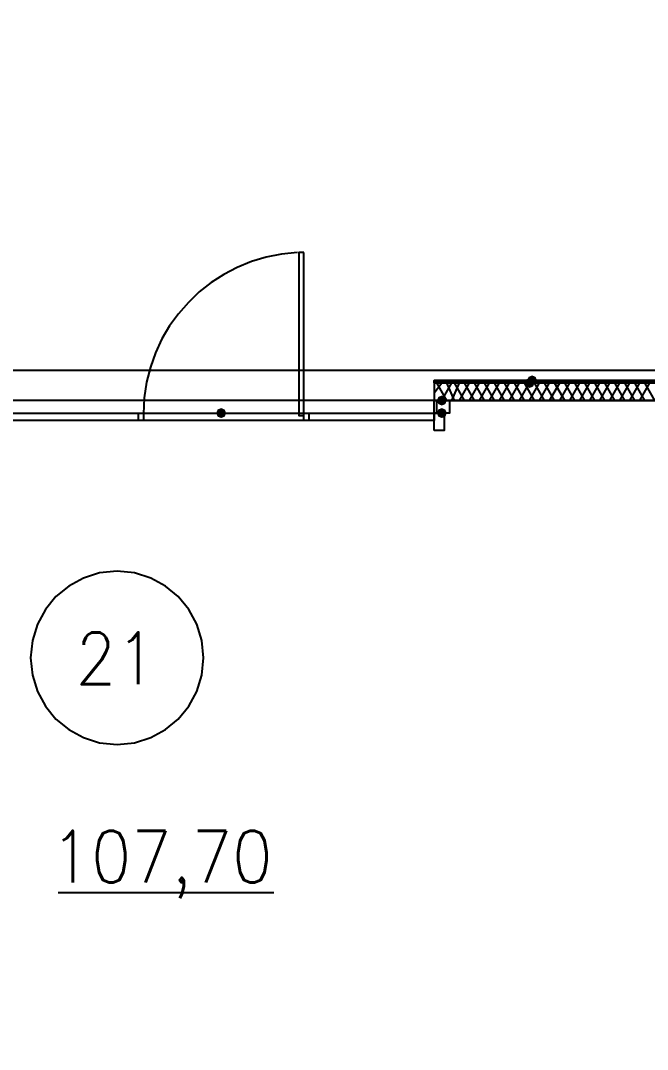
# Model space of a CAD drawing. Header units: millimetres. Extents: x 0 to 420, y 0 to 297.
# Drawn here: x 361.7 to 372.28, y 211.26 to 228.62 of the extents above; entities that cross this region are included whole.
import ezdxf

# ---------------------------------------------------------------- set-up
doc = ezdxf.new("R2010")
doc.units = ezdxf.units.MM
doc.layers.get('0').update_dxf_attribs({"linetype": 'CONTINUOUS'})
doc.styles.get("Standard").update_dxf_attribs({"font": 'STANDARD'})

msp = doc.modelspace()

# ---------------------------------------------------------------- hatches: boundary and pattern name
at = {"true_color": 0x0000fe}
for points in [[(370.416667, 222.546333), (370.391796, 222.486537), (370.332, 222.461667), (370.272204, 222.486537), (370.247333, 222.546333), (370.272204, 222.606129), (370.332, 222.631), (370.391796, 222.606129)], [(370.374333, 222.504), (370.349462, 222.444204), (370.289667, 222.419333), (370.229871, 222.444204), (370.205, 222.504), (370.229871, 222.563796), (370.289667, 222.588667), (370.349462, 222.563796)]]:
    msp.add_hatch(color=0, dxfattribs=at).paths.add_polyline_path(points, flags=0)
at = {"true_color": 0x000007}
h = msp.add_hatch(color=0, dxfattribs=at)
h.paths.add_polyline_path([(373.591667, 222.546333), (368.681, 222.546333), (373.591667, 222.504)], flags=0)
h.paths.add_polyline_path([(368.681, 222.546333), (373.591667, 222.504), (368.681, 222.504)], flags=0)
for points in [[(368.892667, 222.207667), (368.867796, 222.147871), (368.808, 222.123), (368.748204, 222.147871), (368.723333, 222.207667), (368.748204, 222.267462), (368.808, 222.292333), (368.867796, 222.267463)], [(365.167333, 221.996), (365.142462, 221.936204), (365.082667, 221.911333), (365.022871, 221.936204), (364.998, 221.996), (365.022871, 222.055796), (365.082667, 222.080667), (365.142462, 222.055796)], [(365.167333, 221.996), (365.142462, 221.936204), (365.082667, 221.911333), (365.022871, 221.936204), (364.998, 221.996), (365.022871, 222.055796), (365.082667, 222.080667), (365.142462, 222.055796)], [(368.892667, 221.996), (368.867796, 221.936204), (368.808, 221.911333), (368.748204, 221.936204), (368.723333, 221.996), (368.748204, 222.055796), (368.808, 222.080667), (368.867796, 222.055796)]]:
    msp.add_hatch(color=0, dxfattribs=at).paths.add_polyline_path(points, flags=0)

# ---------------------------------------------------------------- linework, layer by layer
at = {"color": 0, "true_color": 0x000007}
for points in [[(116.078, 231.351667), (377.655667, 231.351667), (377.655667, 222.715667), (116.078, 222.715667)], [(366.479667, 224.705333), (366.395, 224.705333), (366.395, 221.953667), (366.479667, 221.953667)], [(103.970667, 105.029), (389.763, 105.029), (389.763, 222.715667), (103.970667, 222.715667)], [(373.591667, 222.546333), (368.681, 222.546333), (373.591667, 222.504)], [(368.681, 222.546333), (373.591667, 222.504), (368.681, 222.504)], [(368.681, 222.504), (368.681, 222.546333), (373.591667, 222.546333), (373.591667, 222.504), (368.681, 222.504), (373.591667, 222.504), (373.591667, 222.546333), (368.681, 222.546333)], [(360.045, 222.207667), (360.045, 187.706), (389.255, 187.706), (389.255, 216.111667), (372.448667, 216.111667), (372.448667, 222.207667)], [(368.935, 221.996), (368.723333, 221.996), (368.723333, 222.207667), (368.935, 222.207667), (368.935, 221.996), (368.681, 221.996), (368.681, 222.207667), (368.935, 222.207667)], [(361.442, 221.996), (368.681, 221.996), (368.681, 221.869), (361.442, 221.869)], [(363.685667, 221.996), (363.770333, 221.996), (363.770333, 221.869), (363.685667, 221.869)], [(366.479667, 221.996), (366.564333, 221.996), (366.564333, 221.869), (366.479667, 221.869)], [(368.681, 221.699667), (368.681, 221.996), (368.850333, 221.996), (368.850333, 221.699667)]]:
    msp.add_lwpolyline(points, close=True, dxfattribs=at)
for points in [[(366.372345, 224.702309), (366.103819, 224.676491), (365.843737, 224.625546), (365.593318, 224.550743), (365.353775, 224.453352), (365.126326, 224.334642), (364.912186, 224.195884), (364.712572, 224.038348), (364.5287, 223.863304), (364.361786, 223.672021), (364.213045, 223.46577), (364.083694, 223.24582), (363.97495, 223.013442), (363.888027, 222.769905), (363.824143, 222.51648), (363.784512, 222.254436), (363.770352, 221.985043)], [(368.681, 222.504), (373.591667, 222.504), (368.681, 222.504), (373.591667, 222.546333)], [(368.681, 222.334667), (368.808, 222.504)], [(368.681, 222.504), (368.681, 222.207667)], [(368.681, 222.504), (368.681, 222.207667)], [(373.591667, 222.504), (368.681, 222.504)], [(368.892667, 222.207667), (368.723333, 222.504)], [(368.808, 222.207667), (368.977333, 222.504)], [(369.019667, 222.207667), (368.892667, 222.504)], [(368.977333, 222.207667), (369.104333, 222.504)], [(369.189, 222.207667), (369.019667, 222.504)], [(369.104333, 222.207667), (369.273667, 222.504)], [(369.358333, 222.207667), (369.189, 222.504)], [(369.273667, 222.207667), (369.443, 222.504)], [(369.527667, 222.207667), (369.358333, 222.504)], [(369.443, 222.207667), (369.612333, 222.504)], [(369.697, 222.207667), (369.527667, 222.504)], [(369.612333, 222.207667), (369.781667, 222.504)], [(369.866333, 222.207667), (369.697, 222.504)], [(369.781667, 222.207667), (369.951, 222.504)], [(370.035667, 222.207667), (369.866333, 222.504)], [(369.951, 222.207667), (370.120333, 222.504)], [(370.205, 222.207667), (370.035667, 222.504)], [(370.120333, 222.207667), (370.289667, 222.504)], [(370.374333, 222.207667), (370.205, 222.504)], [(370.289667, 222.207667), (370.459, 222.504)], [(370.543667, 222.207667), (370.374333, 222.504)], [(370.459, 222.207667), (370.628333, 222.504)], [(370.713, 222.207667), (370.543667, 222.504)], [(370.628333, 222.207667), (370.797667, 222.504)], [(370.882333, 222.207667), (370.713, 222.504)], [(370.797667, 222.207667), (370.967, 222.504)], [(371.051667, 222.207667), (370.882333, 222.504)], [(370.967, 222.207667), (371.136333, 222.504)], [(371.221, 222.207667), (371.051667, 222.504)], [(371.136333, 222.207667), (371.305667, 222.504)], [(371.390333, 222.207667), (371.221, 222.504)], [(371.305667, 222.207667), (371.475, 222.504)], [(371.559667, 222.207667), (371.390333, 222.504)], [(371.475, 222.207667), (371.644333, 222.504)], [(371.729, 222.207667), (371.559667, 222.504)], [(371.644333, 222.207667), (371.813667, 222.504)], [(371.898333, 222.207667), (371.729, 222.504)], [(371.813667, 222.207667), (371.983, 222.504)], [(372.067667, 222.207667), (371.898333, 222.504)], [(371.983, 222.207667), (372.152333, 222.504)], [(372.237, 222.207667), (372.067667, 222.504)], [(372.152333, 222.207667), (372.321667, 222.504)], [(372.406333, 222.207667), (372.237, 222.504)], [(365.082667, 222.207667), (361.442, 222.207667), (361.442, 222.080667)], [(368.681, 222.080667), (368.681, 222.207667), (365.082667, 222.207667)], [(368.723333, 222.207667), (368.681, 222.207667)], [(368.850333, 222.207667), (372.448667, 222.207667)], [(361.442, 222.080667), (361.442, 221.996), (365.082667, 221.996)], [(365.082667, 221.996), (368.681, 221.996), (368.681, 222.080667)], [(364.786333, 217.8685), (364.756661, 218.162842), (364.67156, 218.436993), (364.536903, 218.68508), (364.358563, 218.90123), (364.142413, 219.07957), (363.894326, 219.214227), (363.620175, 219.299328), (363.325833, 219.329), (363.031492, 219.299328), (362.757341, 219.214227), (362.509254, 219.07957), (362.293104, 218.90123), (362.114764, 218.68508), (361.980107, 218.436993), (361.895005, 218.162842), (361.865333, 217.8685)], [(361.865333, 217.8685), (361.895005, 217.574158), (361.980107, 217.300007), (362.114764, 217.05192), (362.293104, 216.83577), (362.509254, 216.65743), (362.757341, 216.522773), (363.031492, 216.437672), (363.325833, 216.408), (363.620175, 216.437672), (363.894326, 216.522773), (364.142413, 216.65743), (364.358563, 216.83577), (364.536903, 217.05192), (364.67156, 217.300007), (364.756661, 217.574158), (364.786333, 217.8685)], [(362.331, 213.910333), (365.971667, 213.910333)]]:
    msp.add_lwpolyline(points, dxfattribs=at)

# ---------------------------------------------------------------- texts
at = {"color": 0, "true_color": 0x000007, "char_height": 0.872032, "attachment_point": 1}
for s, insert, width in [('21', (362.62734, 218.29603), 0.87203199), ('107,70', (362.204007, 214.9517), 3.24589682)]:
    msp.add_mtext(s, dxfattribs=dict(at, insert=insert, width=width))

doc.saveas('drawing.dxf')
